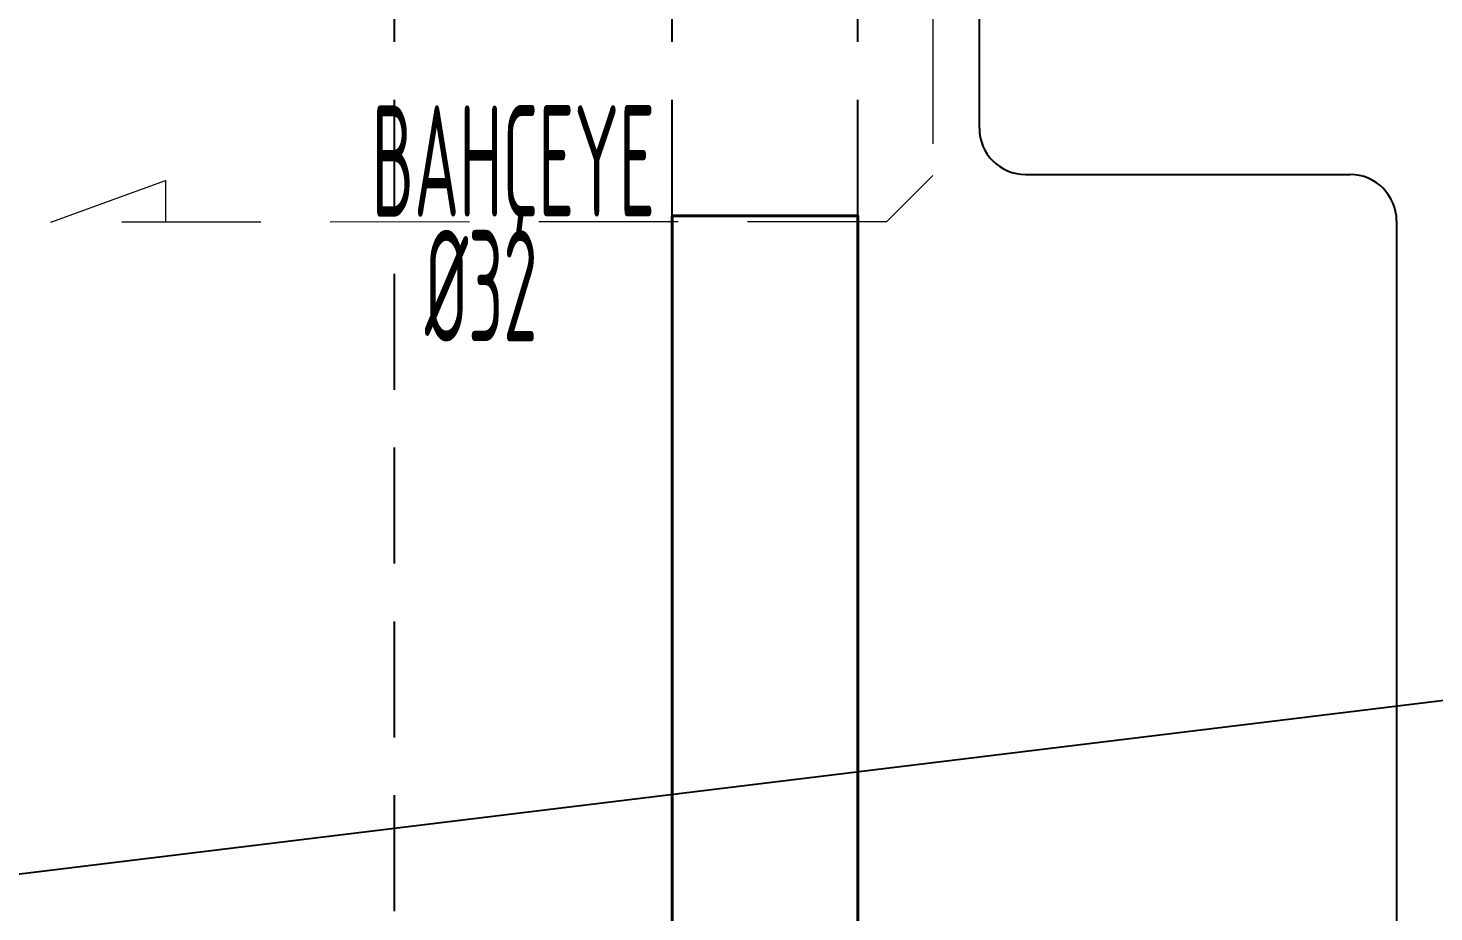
# Model space of a CAD drawing. Header units: centimetres. Extents: x 31 to 22766, y 238 to 3306.
# Drawn here: x 517.6 to 669.2, y 1877 to 1972.3 of the extents above; entities that cross this region are included whole.
import ezdxf
from ezdxf.xclip import XClip

# ---------------------------------------------------------------- set-up
doc = ezdxf.new("R2010")
doc.units = ezdxf.units.CM
doc.header["$XCLIPFRAME"] = 0
for name, pattern in [('ACAD_ISO07W100', [3, 0, -3]), ('DASHED', [0.75, 0.5, -0.25]), ('HIDDEN', [0.375, 0.25, -0.125])]:
    doc.linetypes.add(name, pattern=pattern)
for name, color, linetype, lineweight in [('00_BORDA_DUVAR', 8, 'Continuous', 40), ('00_BORDA_SIVA', 5, 'Continuous', 25), ('M-HVAC-VRF DRENAJ HATTI', 6, 'DASHED', 5)]:
    doc.layers.add(name, color=color, linetype=linetype, lineweight=lineweight)
for name, color, linetype in [('izdüşüm', 8, 'ACAD_ISO07W100'), ('M-ST-YAĞMUR SUYU', 6, 'RAINWATER'), ('M-VRF-BORU', 3, 'Continuous')]:
    doc.layers.add(name, color=color, linetype=linetype)
doc.styles.get("Standard").update_dxf_attribs({"font": 'GENISO.shx'})
doc.linetypes.add('RAINWATER', pattern='A,6,-0.4,[") )",Standard,S=1,R=0,X=-0.1,Y=-0.5],-1.1', length=7.5)

# ---------------------------------------------------------------- blocks, each defined once
blk = doc.blocks.new('DUVAR PLANI')
at = {"layer": '00_BORDA_DUVAR', "lineweight": 40}
blk.add_lwpolyline([(34885.64, 6302.62), (34885.64, 6472.62), (34865.64, 6472.62), (34865.64, 6302.62)], dxfattribs=at)
at = {"layer": '00_BORDA_SIVA', "color": 251, "linetype": 'HIDDEN', "ltscale": 50}
for p, q in [((34865.64, 6472.62), (34865.64, 6622.62)), ((34885.64, 6472.62), (34885.64, 6622.62))]:
    blk.add_line(p, q, dxfattribs=at)
blk = doc.blocks.new('REZERVASYON BOŞLUKLARI')
at = {"color": 6}
blk.add_lwpolyline([(1017.03, -657.97), (383.07, -735.25), (627.03, -807.97)], dxfattribs=at)
blk = doc.blocks.new('G$C59B2B4D2')
at = {"color": 6}
blk.add_blockref('REZERVASYON BOŞLUKLARI', (-647.03, 1767.97), dxfattribs=at)
blk = doc.blocks.new('G$CCD2FF134')
at = {"layer": 'M-HVAC-VRF DRENAJ HATTI', "ltscale": 30}
for p, q in [((-3091.88, -297.23), (-3091.88, -315.66)), ((-3091.88, -297.23), (-3091.88, -315.66)), ((-3187.03, -320.67), (-3174.66, -316.2)), ((-3174.66, -316.2), (-3174.66, -320.67)), ((-3096.88, -320.66), (-3091.88, -315.66)), ((-3096.88, -320.66), (-3187.03, -320.67))]:
    blk.add_line(p, q, dxfattribs=at)
at = {"layer": 'M-VRF-BORU'}
for p, q in [((-3086.88, -310.55), (-3086.88, -294.33)), ((-3081.88, -315.55), (-3046.88, -315.55)), ((-3041.88, -320.55), (-3041.88, -430))]:
    blk.add_line(p, q, dxfattribs=at)
for centre, start, end in [((-3081.88, -310.55), 180, 270), ((-3046.88, -320.55), 0, 90)]:
    blk.add_arc(centre, 5, start, end, dxfattribs=at)
at = {"layer": 'M-ST-YAĞMUR SUYU', "color": 7, "ltscale": 10, "width": 0.5}
for s, p in [('BAHÇEYE', (-3152.42, -320.08)), ('Ø32', (-3146.68, -333.55))]:
    blk.add_text(s, height=12, dxfattribs=at).set_placement(p)

msp = doc.modelspace()

# ---------------------------------------------------------------- linework, layer by layer
at = {"layer": 'izdüşüm', "color": 251, "linetype": 'HIDDEN', "ltscale": 50}
msp.add_lwpolyline([(557.03, 772.03), (3737.03, 772.03), (3737.03, 2302.03), (557.03, 2302.03)], close=True, dxfattribs=at)

# ---------------------------------------------------------------- block references
ref = msp.add_blockref('G$CCD2FF134', (3707.03, 2272.03))
XClip(ref).set_block_clipping_path([(-3470.0000000001, -1889.9999999982), (349.9999999999, 300.0000000019)])
for name, p in [('DUVAR PLANI', (-34278.61, -4520.59)), ('G$C59B2B4D2', (647.03, 832.03))]:
    msp.add_blockref(name, p)

doc.saveas('drawing.dxf')
